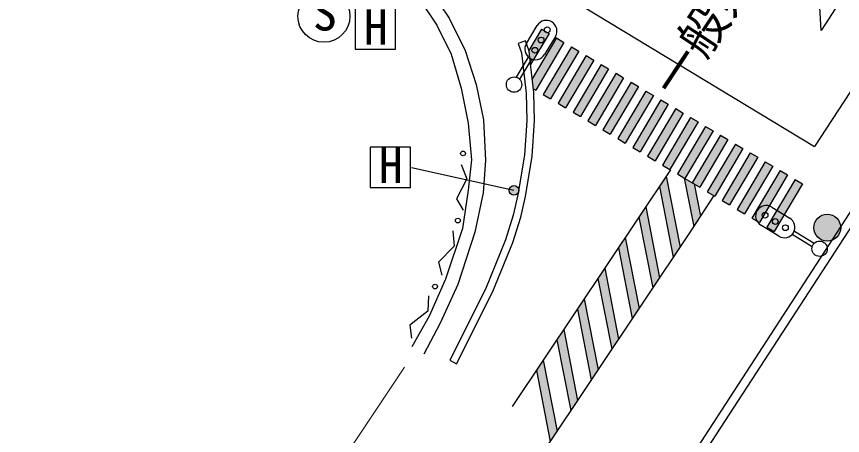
# Model space of a CAD drawing. Units: millimetres at full size, sheet at 1:1000; details may follow other scales. Extents: x 40000 to 680000, y 20000 to 380000.
# Drawn here: x 272846 to 315749, y 242449 to 264180 of the extents above; entities that cross this region are included whole.
import ezdxf
from ezdxf.enums import TextEntityAlignment as Align

# ---------------------------------------------------------------- set-up
doc = ezdxf.new("R2010")
doc.units = ezdxf.units.MM
doc.header["$LTSCALE"] = 1000
for name, color, linetype, lineweight in [('M-BGD', 7, 'Continuous', 25), ('M-BGD-EXST', 7, 'Continuous', 25), ('M-STR-HTXT', 7, 'Continuous', 13), ('M-STR-STRC', 7, 'Continuous', 25)]:
    doc.layers.add(name, color=color, linetype=linetype, lineweight=lineweight)
doc.layers.add('M-BMK-HTXT', color=7, linetype='Continuous')
doc.styles.add('ＭＳ ゴシック', font='')
doc.styles.get('ＭＳ ゴシック').set_extended_font_data('MS Gothic')

msp = doc.modelspace()

# ---------------------------------------------------------------- hatches: boundary and pattern name
at = {"layer": 'M-BGD'}
msp.add_hatch(color=256, dxfattribs=at).paths.add_polyline_path([(315657, 253225, 0.41421), (314957, 253925, 0.41421), (314257, 253225, 1)])
at = {"layer": 'M-BGD-EXST'}
msp.add_hatch(color=256, dxfattribs=at).paths.add_polyline_path([(298465, 255041, 0.41421), (298804, 254941, 0.41421), (298904, 255280, 1)])
at = {"layer": 'M-STR-STRC'}
for points in [[(300505, 263297), (300118, 263526), (299460, 262415), (299471, 262385), (299551, 261686)], [(301279, 262838), (300892, 263068), (299637, 260947), (299696, 260437), (299817, 260366)], [(302054, 262380), (301667, 262609), (300204, 260137), (300591, 259908)], [(302828, 261922), (302441, 262151), (300978, 259679), (301366, 259450)], [(303603, 261463), (303216, 261692), (301753, 259221), (302140, 258991)], [(304378, 261005), (303990, 261234), (302527, 258762), (302915, 258533)], [(305152, 260547), (304765, 260776), (303302, 258304), (303689, 258075)], [(305927, 260088), (305539, 260317), (304076, 257845), (304464, 257616)], [(306701, 259630), (306314, 259859), (304851, 257387), (305238, 257158)], [(307476, 259171), (307088, 259401), (305626, 256929), (306013, 256699)], [(308250, 258713), (307863, 258942), (306400, 256470), (306787, 256241)], [(309025, 258255), (308637, 258484), (307175, 256012), (307562, 255783)], [(309799, 257796), (309412, 258025), (307949, 255554), (308336, 255324)], [(310574, 257338), (310187, 257567), (308724, 255095), (309111, 254866)], [(311348, 256880), (310961, 257109), (309498, 254637), (309885, 254408)], [(312123, 256421), (311736, 256650), (310273, 254178), (310660, 253949)], [(312897, 255963), (312510, 256192), (311047, 253720), (311434, 253491)], [(306597, 255896), (306242, 255366), (306958, 251691), (307313, 252222)], [(308051, 255493), (307532, 255800), (308023, 253285), (308376, 253827)], [(313672, 255504), (313285, 255734), (311822, 253262), (312209, 253033)], [(305532, 254305), (305177, 253775), (305893, 250100), (306248, 250630)], [(304467, 252714), (304112, 252184), (304828, 248509), (305183, 249039)], [(303401, 251123), (303046, 250592), (303763, 246918), (304118, 247448)], [(302336, 249532), (301981, 249001), (302698, 245327), (303053, 245857)], [(301271, 247940), (300916, 247410), (301633, 243736), (301988, 244266)], [(300206, 246349), (299851, 245819), (300568, 242144), (300923, 242675)]]:
    msp.add_hatch(color=256, dxfattribs=at).paths.add_polyline_path(points)

# ---------------------------------------------------------------- linework, layer by layer
at = {"layer": 'M-BGD'}
for p, q in [((305977, 238386), (344692, 297908)), ((306362, 238135), (345078, 297658))]:
    msp.add_line(p, q, dxfattribs=at)
for points in [[(268976, 276854), (285143, 271403), (288482, 270239), (290199, 269400), (292168, 267970), (293440, 266659), (294385, 265491), (295316, 264102), (296156, 262421), (296721, 260661), (297102, 258813), (297207, 256712), (297089, 255035), (296656, 252986), (295777, 250282), (294859, 248277), (294007, 246665)], [(268638, 276118), (284763, 270708), (288170, 269551), (289771, 268734), (291645, 267372), (292940, 266214), (293758, 265124), (294677, 263728), (295427, 262230), (295938, 260460), (296313, 258655), (296483, 256748), (296311, 255180), (296005, 253189), (295129, 250562), (294275, 248636), (293377, 247039)], [(295940, 256501), (296242, 255760), (295692, 254717), (296051, 254129)], [(295508, 253070), (295586, 252273), (294763, 251430), (294940, 250764)], [(294253, 249690), (294216, 248890), (293280, 248174), (293359, 247490)]]:
    msp.add_lwpolyline(points, dxfattribs=at)
msp.add_lwpolyline([(298907, 262780), (299078, 262294), (299167, 261529), (299320, 260210), (299351, 258784), (299229, 256984), (298891, 254930), (298648, 253868), (298253, 252592), (297207, 250040), (295346, 246351), (295703, 246171), (297571, 249874), (298630, 252457), (299035, 253764), (299284, 254853), (299626, 256938), (299751, 258775), (299720, 260237), (299564, 261575), (299471, 262385), (299284, 262914)], close=True, dxfattribs=at)
for centre, radius in [((296040, 257078), 125), ((295768, 253595), 125), ((314957, 253225), 700), ((294586, 250172), 125)]:
    msp.add_circle(centre, radius, dxfattribs=at)
at = {"layer": 'M-BGD-EXST'}
for p, q in [((290435, 264587), (290435, 262487)), ((292535, 262487), (292535, 264587)), ((290435, 262487), (292535, 262487)), ((293310, 257411), (291210, 257411)), ((291210, 257411), (291210, 255311)), ((293310, 255311), (293310, 257411)), ((298685, 255160), (293355, 256328)), ((291210, 255311), (293310, 255311))]:
    msp.add_line(p, q, dxfattribs=at)
for centre, radius in [((288812, 264194), 1350), ((298685, 255160), 250)]:
    msp.add_circle(centre, radius, dxfattribs=at)
at = {"layer": 'M-STR-HTXT'}
msp.add_line((292992, 245999), (287276, 237443), dxfattribs=at)
at = {"layer": 'M-STR-STRC'}
for p, q in [((327390, 283058), (314634, 263448)), ((329935, 281336), (314290, 257446)), ((299312, 266497), (314290, 257446)), ((299330, 262775), (299898, 263717)), ((300118, 263526), (299460, 262415)), ((300118, 263526), (300505, 263297)), ((300505, 263297), (299551, 261686)), ((300892, 263068), (299637, 260947)), ((300840, 263148), (300271, 262206)), ((300892, 263068), (301279, 262838)), ((301279, 262838), (299817, 260366)), ((301667, 262609), (300204, 260137)), ((301667, 262609), (302054, 262380)), ((302054, 262380), (300591, 259908)), ((302441, 262151), (300978, 259679)), ((302441, 262151), (302828, 261922)), ((299430, 262072), (298803, 261034)), ((299602, 261968), (298974, 260930)), ((302828, 261922), (301366, 259450)), ((303216, 261692), (301753, 259221)), ((303603, 261463), (302140, 258991)), ((303216, 261692), (303603, 261463)), ((303990, 261234), (302527, 258762)), ((304378, 261005), (302915, 258533)), ((303990, 261234), (304378, 261005)), ((299696, 260437), (299817, 260366)), ((304765, 260776), (303302, 258304)), ((305152, 260547), (303689, 258075)), ((304765, 260776), (305152, 260547)), ((300204, 260137), (300591, 259908)), ((305539, 260317), (304076, 257845)), ((305927, 260088), (304464, 257616)), ((305539, 260317), (305927, 260088)), ((300978, 259679), (301366, 259450)), ((306314, 259859), (304851, 257387)), ((306701, 259630), (305238, 257158)), ((306314, 259859), (306701, 259630)), ((301753, 259221), (302140, 258991)), ((307088, 259401), (305626, 256929)), ((307476, 259171), (306013, 256699)), ((307088, 259401), (307476, 259171)), ((302527, 258762), (302915, 258533)), ((307863, 258942), (306400, 256470)), ((308250, 258713), (306787, 256241)), ((307863, 258942), (308250, 258713)), ((303302, 258304), (303689, 258075)), ((308637, 258484), (307175, 256012)), ((308637, 258484), (309025, 258255)), ((309025, 258255), (307562, 255783)), ((309412, 258025), (307949, 255554)), ((309412, 258025), (309799, 257796)), ((304076, 257845), (304464, 257616)), ((309799, 257796), (308336, 255324)), ((310187, 257567), (308724, 255095)), ((310187, 257567), (310574, 257338)), ((304851, 257387), (305238, 257158)), ((310574, 257338), (309111, 254866)), ((310961, 257109), (309498, 254637)), ((310961, 257109), (311348, 256880)), ((305626, 256929), (306013, 256699)), ((311348, 256880), (309885, 254408)), ((311736, 256650), (310273, 254178)), ((311736, 256650), (312123, 256421)), ((306816, 256224), (298598, 243947)), ((306400, 256470), (306787, 256241)), ((312123, 256421), (310660, 253949)), ((312510, 256192), (311047, 253720)), ((312510, 256192), (312897, 255963)), ((306597, 255896), (307313, 252222)), ((307175, 256012), (307562, 255783)), ((307532, 255800), (308023, 253285)), ((307532, 255800), (308051, 255493)), ((312897, 255963), (311434, 253491)), ((313285, 255734), (311822, 253262)), ((313285, 255734), (313672, 255504)), ((306242, 255366), (306958, 251691)), ((307949, 255554), (308336, 255324)), ((308051, 255493), (308376, 253827)), ((313672, 255504), (312209, 253033)), ((308724, 255095), (309111, 254866)), ((309498, 254637), (309885, 254408)), ((305532, 254305), (306248, 250630)), ((310273, 254178), (310660, 253949)), ((312075, 254298), (313014, 253724)), ((305177, 253775), (305893, 250100)), ((311047, 253720), (311434, 253491)), ((312440, 252786), (311502, 253360)), ((311822, 253262), (312209, 253033)), ((304467, 252714), (305183, 249039)), ((313144, 252883), (314179, 252250)), ((313249, 253054), (314283, 252421)), ((304112, 252184), (304828, 248509)), ((303401, 251123), (304118, 247448)), ((303046, 250592), (303763, 246918)), ((302336, 249532), (303053, 245857)), ((301981, 249001), (302698, 245327)), ((301271, 247940), (301988, 244266)), ((300916, 247410), (301633, 243736)), ((300206, 246349), (300923, 242675)), ((299851, 245819), (300568, 242144))]:
    msp.add_line(p, q, dxfattribs=at)
for points in [[(314634, 263448), (314410, 267435), (315906, 267898), (316755, 268261), (318238, 268989)], [(309068, 254891), (307941, 253159), (300165, 241542)]]:
    msp.add_lwpolyline(points, dxfattribs=at)
for centre, radius in [((300413, 263493), 150), ((300092, 262962), 150), ((299771, 262431), 150), ((298689, 260650), 400), ((311728, 253873), 150), ((312257, 253549), 150), ((312786, 253226), 150), ((314561, 252134), 400)]:
    msp.add_circle(centre, radius, dxfattribs=at)
for centre, start, end in [((300369, 263432), 58.8627, 148.8627), ((300369, 263432), 328.8627, 58.8627), ((299800, 262491), 148.8627, 238.8627), ((299800, 262491), 238.8627, 328.8627), ((311789, 253829), 148.56, 238.56), ((311789, 253829), 58.56, 148.56), ((312727, 253255), 328.56, 58.56), ((312727, 253255), 238.56, 328.56)]:
    msp.add_arc(centre, 550, start, end, dxfattribs=at)

# ---------------------------------------------------------------- texts
at = {"layer": 'M-BGD-EXST', "style": 'ＭＳ ゴシック'}
for p in [(290888, 262179), (291663, 255003)]:
    msp.add_text('H', height=1833, dxfattribs=at).set_placement(p, align=Align.BOTTOM_LEFT)
at = {"layer": 'M-BMK-HTXT', "style": 'ＭＳ ゴシック'}
msp.add_text('一般県道\u3000徳山・下松線', height=1833, rotation=56.469, dxfattribs=at).set_placement((307666, 259526), align=Align.BOTTOM_LEFT)
at = {"layer": 'M-STR-STRC', "style": 'ＭＳ ゴシック'}
msp.add_text('S', height=1833, rotation=2.404, dxfattribs=at).set_placement((288278, 262880), align=Align.BOTTOM_LEFT)

doc.saveas('drawing.dxf')
